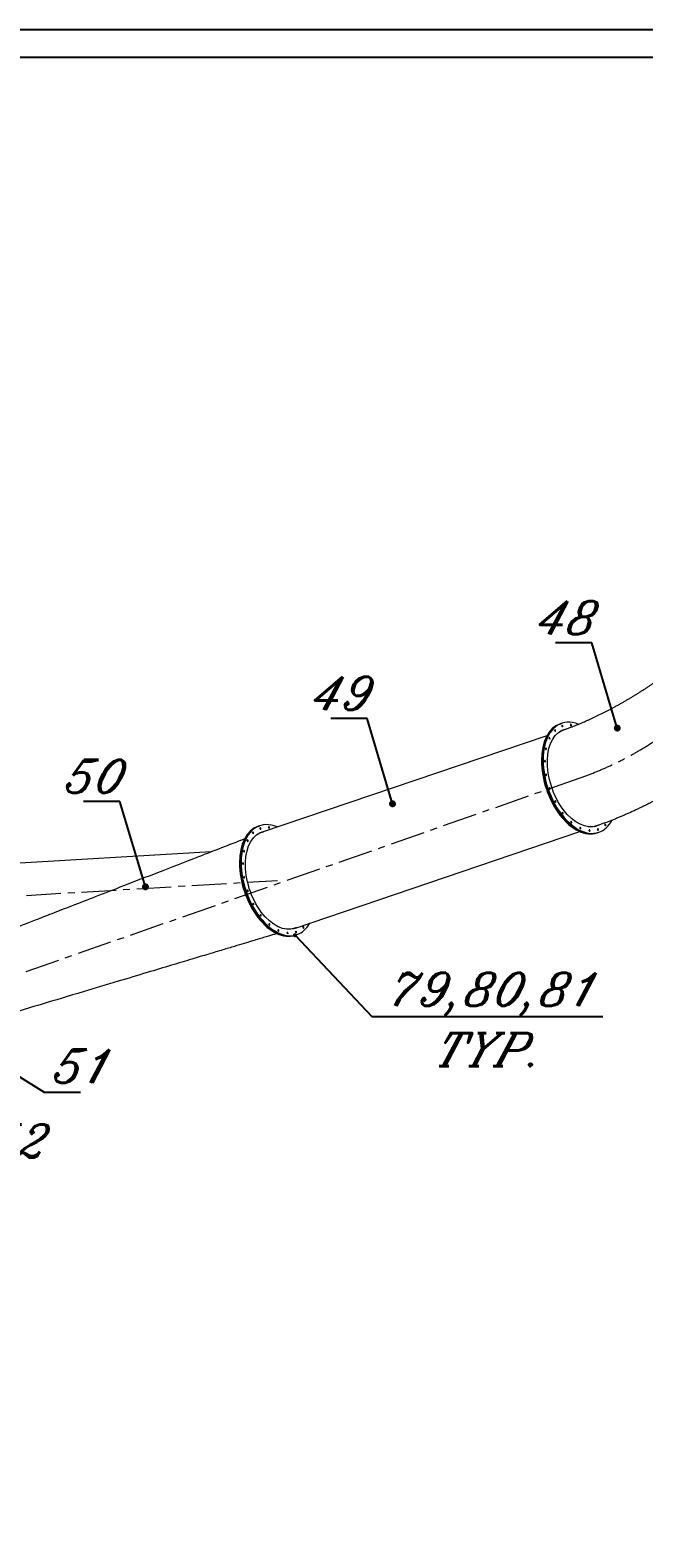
# Model space of a CAD drawing. Header units: inches. Extents: x -350577 to -266477, y -437959 to -377535.
# Drawn here: x -284598 to -279051, y -391039 to -377535 of the extents above; entities that cross this region are included whole.
import ezdxf

# ---------------------------------------------------------------- set-up
doc = ezdxf.new("R2010")
doc.units = ezdxf.units.IN
doc.header["$MEASUREMENT"] = 0
doc.linetypes.add('CENTER', pattern=[2, 1.25, -0.25, 0.25, -0.25])
doc.layers.add('CENTER       (itatec)', color=4, linetype='CENTER', lineweight=9)
doc.layers.add('ORGINAL (itatec)', color=3, linetype='Continuous', lineweight=9)
doc.styles.add('Geniso', font='geniso.shx', dxfattribs={"oblique": 15})
doc.dimstyles.new('scale 1b100', dxfattribs={"dimscale": 100, "dimtxt": 3, "dimasz": 2.5, "dimexe": 1, "dimexo": 1, "dimgap": 1, "dimtad": 1, "dimdec": 0, "dimzin": 0, "dimdsep": 46, "dimtxsty": 'Geniso', "dimcen": 0, "dimclrd": 1, "dimclre": 1, "dimclrt": 7, "dimadec": 0, "dimazin": 0, "dimtfac": 1, "dimtdec": 0, "dimtmove": 0, "dimatfit": 3, "dimfxl": 0.75, "dimtolj": 1, "dimtzin": 0, "dimarcsym": 0})

msp = doc.modelspace()

# ---------------------------------------------------------------- linework, layer by layer
for points in [[(-350576.7, -436934.7), (-266476.7, -436934.7), (-266476.7, -377534.7), (-350576.7, -377534.7)], [(-350326.7, -436684.7), (-266726.7, -436684.7), (-266726.7, -377784.7), (-350326.7, -377784.7)]]:
    msp.add_lwpolyline(points, close=True)
at = {"layer": 'CENTER       (itatec)', "ltscale": 250}
for points in [[(-293131.3, -394810.7), (-293131.3, -393930.6, -0.22693), (-292822.1, -393284.3), (-286197.3, -386715.8, -0.1211893), (-285574.7, -386386.5), (-279619.5, -384303, 0.0931423), (-278642.9, -383740.8), (-275878.1, -381973.7)], [(-290620.8, -387432.6), (-290620.8, -387243.2, -0.298799), (-290400.9, -386908.1), (-287915, -385631, -0.0936395), (-287623.2, -385544.6), (-282357.1, -385231.5)]]:
    msp.add_lwpolyline(points, format="xyb", dxfattribs=at)
at = {"layer": 'ORGINAL (itatec)', "extrusion": (1.66533e-16, 0.816497, 0.57735)}
for p, q in [((-279802, -383815.2), (-279795.9, -383813.2)), ((-279792.8, -383812.1), (-279786.7, -383810)), ((-279784.1, -383873.6), (-279780.8, -383872.5)), ((-282502.6, -384795.7), (-279919.1, -383919.3)), ((-282533.5, -384741.7), (-282527.4, -384739.6)), ((-282524.3, -384738.6), (-282518.2, -384736.5)), ((-282205, -385665.1), (-279623.9, -384789.6)), ((-279488.9, -384743.9), (-279483.2, -384741.9)), ((-279467.6, -384801.1), (-279461.5, -384799)), ((-279458.4, -384798), (-279452.3, -384795.9)), ((-285226.1, -385105.3), (-282956.3, -384971.1)), ((-282199.1, -385727.6), (-282193, -385725.5)), ((-282189.9, -385724.4), (-282183.8, -385722.4))]:
    msp.add_line(p, q, dxfattribs=at)
at = {"layer": 'ORGINAL (itatec)'}
for centre, major_axis, ratio, start_param, end_param in [((-279619.5, -384303), (-167.2, 492.9), 0.5901213, -0.4697268, 3.1487798), ((-279634.8, -384308.1), (-167.2, 492.9), 0.5901213, 0, 3.1415927), ((-279625.6, -384305), (-167.2, 492.9), 0.5901213, 0, 3.1415927), ((-279628.7, -384306.1), (-167.2, 492.9), 0.5901213, -0.0052567, 3.1468493), ((-279852.7, -383877.6), (-2.25, 6.63), 0.5901213, -2.2441382, -0.8974545), ((-279786.8, -383836.5), (-2.25, 6.63), 0.5901213, -2.2441382, -0.8974545), ((-279632, -384307.2), (-149.5, 434.5), 0.5916382, -0.020908, 0.0115521), ((-279709.9, -383827.3), (-2.25, 6.63), 0.5901213, -2.2441382, -0.8974545), ((-279934.6, -384042.5), (-2.25, 6.63), 0.5901213, -2.2441382, -0.8974545), ((-279903.1, -383947.9), (-2.25, 6.63), 0.5901213, -2.2441382, -0.8974545), ((-279945, -384155), (-2.25, 6.63), 0.5901213, -2.2441382, -0.8974545), ((-279933.7, -384277.7), (-2.25, 6.63), 0.5901213, -2.2441382, -0.8974545), ((-279901.4, -384402.3), (-2.25, 6.63), 0.5901213, -2.2441382, -0.8974545), ((-279850.3, -384520.3), (-2.25, 6.63), 0.5901213, -2.2441382, -0.8974545), ((-282351, -385229.5), (-167.2, 492.9), 0.5901213, -0.489007, 3.1487798), ((-279783.9, -384623.6), (-2.25, 6.63), 0.5901213, -2.2441382, -0.8974545), ((-279706.7, -384705.2), (-2.25, 6.63), 0.5901213, -2.2441382, -0.8974545), ((-279619.5, -384303), (167.2, -492.9), 0.5901213, 0.0071871, 0.5042065), ((-282357.1, -385231.5), (-167.2, 492.9), 0.5901213, 0, 3.1415927), ((-282366.3, -385234.6), (-167.2, 492.9), 0.5901213, 0, 3.1415927), ((-282360.2, -385232.6), (-167.2, 492.9), 0.5901213, -0.0052567, 3.1468493), ((-282584.2, -384804.1), (-2.25, 6.63), 0.5901213, -2.2441382, -0.8974545), ((-282518.3, -384763), (-2.25, 6.63), 0.5901213, -2.2441382, -0.8974545), ((-282441.4, -384753.8), (-2.25, 6.63), 0.5901213, -2.2441382, -0.8974545), ((-279624, -384759.5), (-2.25, 6.63), 0.5901213, -2.2441382, -0.8974545), ((-279541.4, -384782.8), (-2.25, 6.63), 0.5901213, -2.2441382, -0.8974545), ((-279632, -384307.2), (149.5, -434.5), 0.5916382, -0.0299635, 0.0158545), ((-279464.5, -384773.6), (-2.25, 6.63), 0.5901213, -2.2441382, -0.8974545), ((-279398.6, -384732.4), (-2.25, 6.63), 0.5901213, -2.2441382, -0.8974545), ((-282666.1, -384969), (-2.25, 6.63), 0.5901213, -2.2441382, -0.8974545), ((-282634.6, -384874.4), (-2.25, 6.63), 0.5901213, -2.2441382, -0.8974545), ((-282676.5, -385081.5), (-2.25, 6.63), 0.5901213, -2.2441382, -0.8974545), ((-282665.2, -385204.2), (-2.25, 6.63), 0.5901213, -2.2441382, -0.8974545), ((-282632.9, -385328.8), (-2.25, 6.63), 0.5901213, -2.2441382, -0.8974545), ((-282581.8, -385446.8), (-2.25, 6.63), 0.5901213, -2.2441382, -0.8974545), ((-282515.4, -385550.1), (-2.25, 6.63), 0.5901213, -2.2441382, -0.8974545), ((-282438.2, -385631.6), (-2.25, 6.63), 0.5901213, -2.2441382, -0.8974545), ((-282351, -385229.5), (167.2, -492.9), 0.5901213, 0.0071871, 0.489007), ((-282130.1, -385658.9), (-2.25, 6.63), 0.5901213, -2.2441382, -0.8974545), ((-282355.4, -385686), (-2.25, 6.63), 0.5901213, -2.2441382, -0.8974545), ((-282272.8, -385709.3), (-2.25, 6.63), 0.5901213, -2.2441382, -0.8974545), ((-282196, -385700.1), (-2.25, 6.63), 0.5901213, -2.2441382, -0.8974545)]:
    msp.add_ellipse(centre, major_axis=major_axis, ratio=ratio, start_param=start_param, end_param=end_param, dxfattribs=at)
at = {"layer": 'ORGINAL (itatec)', "extrusion": (-4.50392e-17, 2.19193e-16, -1)}
msp.add_ellipse((-279619.5, -384303), major_axis=(147.9, -436.1), ratio=0.5901213, start_param=-0.0071871, end_param=3.2041313, dxfattribs=at)
at = {"layer": 'ORGINAL (itatec)', "extrusion": (-6.28702e-17, 2.71763e-16, -1)}
for centre, major_axis, start_param, end_param in [((-279846.6, -383875.6), (-2.25, 6.63), -3.148779750419634, 3.134405556759952), ((-279780.7, -383834.4), (-2.25, 6.63), -3.148779750419545, 3.134405556760041), ((-279625.6, -384305), (-147.9, 436.1), 0.0118834, 0.0643061), ((-279703.8, -383825.2), (-2.25, 6.63), -3.148779750419604, 3.134405556759982), ((-279928.5, -384040.4), (-2.25, 6.63), -3.148779750419634, 3.134405556759952), ((-279895.3, -384400.3), (-2.25, 6.63), -3.148779750419545, 3.134405556760041), ((-279844.2, -384518.2), (-2.25, 6.63), -3.148779750419604, 3.134405556759982), ((-279777.8, -384621.5), (-2.25, 6.63), -3.148779750419634, 3.134405556759952), ((-279392.5, -384730.4), (-2.25, 6.63), -3.148779750419545, 3.134405556760041), ((-282578, -384802), (-2.25, 6.63), -3.148779750419656, 3.134405556759931), ((-282512.2, -384760.9), (-2.25, 6.63), -3.148779750419648, 3.134405556759938), ((-282435.3, -384751.7), (-2.25, 6.63), -3.148779750419648, 3.134405556759938), ((-279535.2, -384780.7), (-2.25, 6.63), -3.148779750419634, 3.134405556759952), ((-282659.9, -384966.9), (-2.25, 6.63), -3.148779750419626, 3.13440555675996), ((-282626.8, -385326.7), (-2.25, 6.63), -3.148779750419604, 3.134405556759982), ((-282575.7, -385444.7), (-2.25, 6.63), -3.148779750419637, 3.134405556759949), ((-282509.3, -385548), (-2.25, 6.63), -3.148779750419604, 3.134405556759982), ((-282124, -385656.9), (-2.25, 6.63), -3.148779750419648, 3.134405556759938), ((-282266.7, -385707.2), (-2.25, 6.63), -3.14877975041956, 3.134405556760026)]:
    msp.add_ellipse(centre, major_axis=major_axis, ratio=0.5901213, start_param=start_param, end_param=end_param, dxfattribs=at)
at = {"layer": 'ORGINAL (itatec)', "extrusion": (-3.00248e-16, 1.90243e-16, -1)}
msp.add_ellipse((-279622.6, -384304), major_axis=(-149.5, 434.5), ratio=0.5916382, start_param=-0.1186628, end_param=0.0028854, dxfattribs=at)
at = {"layer": 'ORGINAL (itatec)', "extrusion": (-2.63771e-16, 8.63843e-17, -1)}
msp.add_ellipse((-279634.8, -384308.1), major_axis=(-147.9, 436.1), ratio=0.5901213, start_param=0.0297123, end_param=0.0658101, dxfattribs=at)
at = {"layer": 'ORGINAL (itatec)', "extrusion": (-2.11201e-16, 1.04215e-16, -1)}
msp.add_ellipse((-279628.7, -384306.1), major_axis=(-147.9, 436.1), ratio=0.5901213, start_param=0.0178257, end_param=0.0649632, dxfattribs=at)
at = {"layer": 'ORGINAL (itatec)', "extrusion": (-1.75539e-16, -9.23546e-19, -1)}
for centre, start_param, end_param in [((-279897, -383945.8), -3.148779750419574, 3.134405556760012), ((-279938.9, -384152.9), -3.148779750419603, 3.134405556759983), ((-279617.8, -384757.4), -3.148779750419545, 3.134405556760041), ((-282628.4, -384872.3), -3.148779750419692, 3.134405556759894), ((-282670.4, -385079.4), -3.148779750419626, 3.13440555675996), ((-282349.3, -385683.9), -3.148779750419659, 3.134405556759928)]:
    msp.add_ellipse(centre, major_axis=(-2.25, 6.63), ratio=0.5901213, start_param=start_param, end_param=end_param, dxfattribs=at)
at = {"layer": 'ORGINAL (itatec)', "extrusion": (-9.23546e-19, 1.75539e-16, -1)}
for centre, start_param, end_param in [((-279927.6, -384275.7), -3.148779750419545, 3.134405556760041), ((-279700.6, -384703.1), -3.148779750419604, 3.134405556759982), ((-279458.4, -384771.5), -3.148779750419545, 3.134405556760041), ((-282659.1, -385202.2), -3.148779750419648, 3.134405556759938), ((-282432.1, -385629.6), -3.148779750419626, 3.13440555675996), ((-282189.9, -385698), -3.148779750419655, 3.134405556759931)]:
    msp.add_ellipse(centre, major_axis=(-2.25, 6.63), ratio=0.5901213, start_param=start_param, end_param=end_param, dxfattribs=at)
at = {"layer": 'ORGINAL (itatec)', "extrusion": (-7.1324e-17, 2.10278e-16, -1)}
msp.add_ellipse((-282351, -385229.5), major_axis=(147.9, -436.1), ratio=0.5901213, start_param=-0.0071871, end_param=3.2075966, dxfattribs=at)
at = {"layer": 'ORGINAL (itatec)', "extrusion": (-2.11644e-16, 1.03312e-16, -1)}
msp.add_ellipse((-282353.8, -385230.4), major_axis=(-149.5, 434.5), ratio=0.5916382, start_param=-0.128383, end_param=0.0025267, dxfattribs=at)
at = {"layer": 'ORGINAL (itatec)', "extrusion": (-2.37891e-16, 9.42847e-17, -1)}
msp.add_ellipse((-282363.2, -385233.6), major_axis=(-149.5, 434.5), ratio=0.5916382, start_param=-0.0129911, end_param=0.020908, dxfattribs=at)
at = {"layer": 'ORGINAL (itatec)', "extrusion": (6.00996e-17, 2.54855e-16, -1)}
msp.add_ellipse((-282366.3, -385234.6), major_axis=(-147.9, 436.1), ratio=0.5901213, start_param=0.0297123, end_param=0.0660039, dxfattribs=at)
at = {"layer": 'ORGINAL (itatec)', "extrusion": (-2.55317e-16, 1.47869e-16, -1)}
msp.add_ellipse((-282360.2, -385232.6), major_axis=(-147.9, 436.1), ratio=0.5901213, start_param=0.0178257, end_param=0.0660039, dxfattribs=at)
at = {"layer": 'ORGINAL (itatec)', "extrusion": (-9.76087e-17, 2.01362e-16, -1)}
msp.add_ellipse((-282357.1, -385231.5), major_axis=(-147.9, 436.1), ratio=0.5901213, start_param=0.0118834, end_param=0.0660039, dxfattribs=at)
at = {"layer": 'ORGINAL (itatec)', "extrusion": (-3.26494e-16, 1.81215e-16, -1)}
msp.add_ellipse((-279622.6, -384304), major_axis=(149.5, -434.5), ratio=0.5916382, start_param=0.0022478, end_param=0.2726422, dxfattribs=at)
at = {"layer": 'ORGINAL (itatec)', "extrusion": (-1.32347e-16, 1.30962e-16, -1)}
msp.add_ellipse((-279634.8, -384308.1), major_axis=(147.9, -436.1), ratio=0.5901213, start_param=-0.0661397, end_param=-0.0297123, dxfattribs=at)
at = {"layer": 'ORGINAL (itatec)', "extrusion": (-1.8584e-16, 2.8867e-16, -1)}
msp.add_ellipse((-279628.7, -384306.1), major_axis=(147.9, -436.1), ratio=0.5901213, start_param=-0.066768, end_param=-0.0178257, dxfattribs=at)
at = {"layer": 'ORGINAL (itatec)', "extrusion": (-3.65855e-17, 2.80678e-16, -1)}
msp.add_ellipse((-279625.6, -384305), major_axis=(147.9, -436.1), ratio=0.5901213, start_param=-0.0672719, end_param=-0.0118834, dxfattribs=at)
at = {"layer": 'ORGINAL (itatec)', "extrusion": (-2.02747e-16, 1.657e-16, -1)}
msp.add_ellipse((-279619.5, -384303), major_axis=(147.9, -436.1), ratio=0.5901213, start_param=-0.0686617, end_param=-0.0071871, dxfattribs=at)
at = {"layer": 'ORGINAL (itatec)', "extrusion": (-5.4166e-17, 1.57478e-16, -1)}
msp.add_ellipse((-282353.8, -385230.4), major_axis=(149.5, -434.5), ratio=0.5916382, start_param=0.0025267, end_param=0.3121316, dxfattribs=at)
at = {"layer": 'ORGINAL (itatec)', "extrusion": (-1.41096e-16, 6.88749e-17, -1)}
msp.add_ellipse((-282363.2, -385233.6), major_axis=(149.5, -434.5), ratio=0.5916382, start_param=-0.0158545, end_param=0.0318184, dxfattribs=at)
at = {"layer": 'ORGINAL (itatec)', "extrusion": (-2.73148e-16, 2.00439e-16, -1)}
msp.add_ellipse((-282366.3, -385234.6), major_axis=(147.9, -436.1), ratio=0.5901213, start_param=-0.0660039, end_param=-0.0297123, dxfattribs=at)
at = {"layer": 'ORGINAL (itatec)', "extrusion": (7.79306e-17, 2.02286e-16, -1)}
msp.add_ellipse((-282360.2, -385232.6), major_axis=(147.9, -436.1), ratio=0.5901213, start_param=-0.0660039, end_param=-0.0178257, dxfattribs=at)
at = {"layer": 'ORGINAL (itatec)', "extrusion": (-2.20578e-16, 2.1827e-16, -1)}
msp.add_ellipse((-282357.1, -385231.5), major_axis=(147.9, -436.1), ratio=0.5901213, start_param=-0.0660039, end_param=-0.0118834, dxfattribs=at)
at = {"layer": 'ORGINAL (itatec)', "extrusion": (-1.40801e-16, 6.94769e-17, -1)}
msp.add_ellipse((-282351, -385229.5), major_axis=(147.9, -436.1), ratio=0.5901213, start_param=-0.0660039, end_param=-0.0071871, dxfattribs=at)
at = {"layer": 'ORGINAL (itatec)'}
for points, knots in [([(-279771.3, -383869.2), (-279769, -383868.4), (-279766.6, -383867.6), (-279757.7, -383864.6), (-279751.2, -383862.3), (-279737.9, -383857.6), (-279731.1, -383855.2), (-279717.5, -383850.2), (-279710.6, -383847.6), (-279696.7, -383842.4), (-279689.6, -383839.7), (-279675.3, -383834.2), (-279668.1, -383831.3), (-279653.6, -383825.5), (-279646.2, -383822.6), (-279631.4, -383816.5), (-279623.9, -383813.4), (-279608.8, -383807.1), (-279601.2, -383803.9), (-279585.9, -383797.3), (-279578.2, -383793.9), (-279562.6, -383787.1), (-279554.8, -383783.6), (-279539, -383776.5), (-279531.1, -383772.9), (-279515.1, -383765.6), (-279507.1, -383761.8), (-279491, -383754.3), (-279482.9, -383750.4), (-279466.6, -383742.6), (-279458.4, -383738.6), (-279442, -383730.6), (-279433.7, -383726.5), (-279417.1, -383718.2), (-279408.8, -383714), (-279392.1, -383705.5), (-279383.8, -383701.3), (-279367, -383692.6), (-279358.6, -383688.2), (-279341.7, -383679.2), (-279333.3, -383674.7), (-279316.4, -383665.6), (-279307.9, -383661), (-279290.9, -383651.8), (-279282.4, -383647.1), (-279265.4, -383637.6), (-279256.9, -383632.8), (-279239.9, -383623.2), (-279231.4, -383618.3), (-279214.4, -383608.5), (-279205.9, -383603.5), (-279188.9, -383593.6), (-279180.4, -383588.6), (-279163.4, -383578.4), (-279154.9, -383573.3), (-279138, -383563.1), (-279129.5, -383557.9), (-279112.6, -383547.5), (-279104.2, -383542.3), (-279087.4, -383531.8), (-279079, -383526.5), (-279062.3, -383515.9), (-279054, -383510.5), (-279037.4, -383499.8), (-279029.1, -383494.4), (-279012.6, -383483.6), (-279004.4, -383478.1), (-278988, -383467.2), (-278979.9, -383461.7), (-278963.6, -383450.7), (-278955.6, -383445.2), (-278946.2, -383438.8), (-278945, -383437.9), (-278943.7, -383437)], [0, 0, 0, 0, 10.0001386, 10.0001386, 37.5763116, 37.5763116, 65.2758372, 65.2758372, 93.1502312, 93.1502312, 121.1889381, 121.1889381, 149.3819771, 149.3819771, 177.7197389, 177.7197389, 206.1929921, 206.1929921, 234.7928821, 234.7928821, 263.5109263, 263.5109263, 292.3390047, 292.3390047, 321.2693481, 321.2693481, 350.2945238, 350.2945238, 379.4074192, 379.4074192, 408.6012244, 408.6012244, 437.8694142, 437.8694142, 467.2057287, 467.2057287, 496.6041542, 496.6041542, 526.0589038, 526.0589038, 555.5643981, 555.5643981, 585.1152455, 585.1152455, 614.7062233, 614.7062233, 644.3322591, 644.3322591, 673.9884113, 673.9884113, 703.6698518, 703.6698518, 733.3718467, 733.3718467, 763.0897394, 763.0897394, 792.818932, 792.818932, 822.5548683, 822.5548683, 852.293016, 852.293016, 882.0288492, 882.0288492, 911.757831, 911.757831, 941.475396, 941.475396, 971.1769324, 971.1769324, 1000.8577644, 1000.8577644, 1005.635745, 1005.635745, 1005.635745, 1005.635745]), ([(-278419.4, -384191.8), (-278421.9, -384193.5), (-278424.4, -384195.3), (-278435, -384202.6), (-278443.2, -384208.2), (-278461.3, -384220.5), (-278471.3, -384227.2), (-278491.2, -384240.5), (-278501.2, -384247.1), (-278521.2, -384260.3), (-278531.3, -384266.9), (-278551.4, -384280), (-278561.6, -384286.5), (-278581.8, -384299.4), (-278592, -384305.8), (-278612.3, -384318.6), (-278622.5, -384324.9), (-278643, -384337.6), (-278653.2, -384343.9), (-278673.8, -384356.3), (-278684.1, -384362.6), (-278704.7, -384374.9), (-278715, -384381), (-278735.7, -384393.2), (-278746, -384399.2), (-278766.8, -384411.2), (-278777.1, -384417.2), (-278797.9, -384429), (-278808.3, -384434.9), (-278829.2, -384446.5), (-278839.6, -384452.3), (-278860.5, -384463.8), (-278870.9, -384469.5), (-278891.8, -384480.8), (-278902.3, -384486.4), (-278923.2, -384497.5), (-278933.7, -384503), (-278954.6, -384513.9), (-278965.1, -384519.3), (-278986.1, -384530.1), (-278996.6, -384535.4), (-279017.5, -384545.9), (-279028, -384551.1), (-279049, -384561.4), (-279059.5, -384566.5), (-279080.4, -384576.6), (-279090.9, -384581.6), (-279111.9, -384591.5), (-279122.3, -384596.4), (-279143.3, -384606.1), (-279153.7, -384610.9), (-279174.7, -384620.3), (-279185.1, -384625), (-279206, -384634.2), (-279216.5, -384638.8), (-279237.3, -384647.7), (-279247.8, -384652.2), (-279268.6, -384660.9), (-279279, -384665.3), (-279299.8, -384673.8), (-279310.2, -384678), (-279331, -384686.3), (-279341.4, -384690.3), (-279362.1, -384698.4), (-279372.5, -384702.3), (-279393.2, -384710.1), (-279403.5, -384713.9), (-279424.2, -384721.4), (-279434.5, -384725.1), (-279454.5, -384732.1), (-279464.1, -384735.5), (-279473.7, -384738.7)], [0.8421057, 0.8421057, 0.8421057, 0.8421057, 10.0000468, 10.0000468, 40.0013115, 40.0013115, 76.1495504, 76.1495504, 112.2722858, 112.2722858, 148.3724117, 148.3724117, 184.4548629, 184.4548629, 220.5244731, 220.5244731, 256.586002, 256.586002, 292.6441627, 292.6441627, 328.7036474, 328.7036474, 364.769154, 364.769154, 400.845412, 400.845412, 436.9372091, 436.9372091, 473.0494179, 473.0494179, 509.1870244, 509.1870244, 545.3551566, 545.3551566, 581.5591154, 581.5591154, 617.804407, 617.804407, 654.0967779, 654.0967779, 690.4422517, 690.4422517, 726.8471702, 726.8471702, 763.3182366, 763.3182366, 799.8625638, 799.8625638, 836.4877266, 836.4877266, 873.2018189, 873.2018189, 910.013517, 910.013517, 946.9321479, 946.9321479, 983.967765, 983.967765, 1021.1312299, 1021.1312299, 1058.4343012, 1058.4343012, 1095.8897283, 1095.8897283, 1133.5113512, 1133.5113512, 1171.3142012, 1171.3142012, 1209.3145988, 1209.3145988, 1244.9531616, 1244.9531616, 1244.9531616, 1244.9531616]), ([(-285285, -385875.1), (-285284.8, -385875), (-285284.5, -385874.9), (-285284, -385874.7), (-285283.7, -385874.6), (-285283, -385874.3), (-285282.6, -385874.2), (-285281.9, -385873.9), (-285281.4, -385873.7), (-285280.5, -385873.3), (-285280, -385873.1), (-285278.8, -385872.7), (-285278.2, -385872.4), (-285276.8, -385871.9), (-285276.1, -385871.6), (-285274.4, -385871), (-285273.5, -385870.6), (-285271.5, -385869.9), (-285270.5, -385869.4), (-285268.1, -385868.5), (-285266.8, -385868), (-285264, -385866.9), (-285262.4, -385866.3), (-285259, -385865), (-285257.1, -385864.3), (-285253, -385862.7), (-285250.8, -385861.8), (-285245.9, -385859.9), (-285243.2, -385858.9), (-285237.3, -385856.6), (-285234.1, -385855.3), (-285227, -385852.6), (-285223.2, -385851.1), (-285214.7, -385847.8), (-285210, -385846), (-285199.9, -385842), (-285194.3, -385839.9), (-285182.1, -385835.1), (-285175.4, -385832.5), (-285160.7, -385826.9), (-285152.7, -385823.7), (-285135.1, -385816.9), (-285125.5, -385813.2), (-285104.4, -385805), (-285092.9, -385800.5), (-285067.5, -385790.7), (-285053.7, -385785.3), (-285023.3, -385773.5), (-285006.7, -385767), (-284970.1, -385752.9), (-284950.2, -385745.1), (-284906.4, -385728.1), (-284882.5, -385718.9), (-284829.9, -385698.5), (-284801.3, -385687.3), (-284738.2, -385662.8), (-284703.8, -385649.5), (-284628.1, -385620.1), (-284586.8, -385604.1), (-284495.9, -385568.8), (-284446.4, -385549.6), (-284337.3, -385507.2), (-284277.9, -385484.2), (-284147.1, -385433.4), (-284075.7, -385405.7), (-283918.7, -385344.7), (-283833.1, -385311.5), (-283644.7, -385238.4), (-283541.9, -385198.5), (-283315.9, -385110.7), (-283192.6, -385062.9), (-282931.2, -384961.4), (-282793.1, -384907.8), (-282655.1, -384854.2)], [0, 0, 0, 0, 1, 1, 2.2, 2.2, 3.64, 3.64, 5.368, 5.368, 7.4416, 7.4416, 9.92992, 9.92992, 12.915904, 12.915904, 16.4990848, 16.4990848, 20.7989018, 20.7989018, 25.9586821, 25.9586821, 32.1504185, 32.1504185, 39.5805022, 39.5805022, 48.4966027, 48.4966027, 59.1959232, 59.1959232, 72.0351079, 72.0351079, 87.4421294, 87.4421294, 105.9305553, 105.9305553, 128.1166664, 128.1166664, 154.7399997, 154.7399997, 186.6879996, 186.6879996, 225.0255995, 225.0255995, 271.0307195, 271.0307195, 326.2368633, 326.2368633, 392.484236, 392.484236, 471.9810832, 471.9810832, 567.3772999, 567.3772999, 681.8527598, 681.8527598, 819.2233118, 819.2233118, 984.0679742, 984.0679742, 1181.881569, 1181.881569, 1419.2578828, 1419.2578828, 1704.1094594, 1704.1094594, 2045.9313512, 2045.9313512, 2456.1176215, 2456.1176215, 2948.3411458, 2948.3411458, 3499.5123122, 3499.5123122, 3499.5123122, 3499.5123122]), ([(-282362.5, -385712.9), (-282363, -385713.1), (-282363.5, -385713.2), (-282373.8, -385716.3), (-282383.7, -385719.3), (-282405.4, -385725.8), (-282417.3, -385729.4), (-282443.3, -385737.2), (-282457.5, -385741.4), (-282488.8, -385750.8), (-282505.8, -385756), (-282543.3, -385767.2), (-282563.8, -385773.4), (-282608.8, -385786.9), (-282633.4, -385794.3), (-282687.4, -385810.5), (-282716.8, -385819.3), (-282781.6, -385838.8), (-282817, -385849.4), (-282894.8, -385872.8), (-282937.2, -385885.5), (-283030.5, -385913.5), (-283081.5, -385928.8), (-283193.5, -385962.5), (-283254.5, -385980.8), (-283388.9, -386021.2), (-283462.3, -386043.2), (-283623.5, -386091.6), (-283711.5, -386118.1), (-283905.1, -386176.2), (-284010.6, -386207.9), (-284242.9, -386277.6), (-284369.5, -386315.7), (-284648.2, -386399.4), (-284800.3, -386445), (-284988.9, -386501.7), (-285025.4, -386512.7), (-285062, -386523.6)], [184.8236325, 184.8236325, 184.8236325, 184.8236325, 186.6879996, 186.6879996, 225.0255995, 225.0255995, 271.0307195, 271.0307195, 326.2368633, 326.2368633, 392.484236, 392.484236, 471.9810832, 471.9810832, 567.3772999, 567.3772999, 681.8527598, 681.8527598, 819.2233118, 819.2233118, 984.0679742, 984.0679742, 1181.881569, 1181.881569, 1419.2578828, 1419.2578828, 1704.1094594, 1704.1094594, 2045.9313512, 2045.9313512, 2456.1176215, 2456.1176215, 2948.3411458, 2948.3411458, 3539.0093749, 3539.0093749, 3681.1506525, 3681.1506525, 3681.1506525, 3681.1506525]), ([(-282219.8, -385670.1), (-282220.1, -385670.1), (-282220.4, -385670.2), (-282220.9, -385670.4), (-282221.2, -385670.5), (-282221.6, -385670.6), (-282221.8, -385670.6), (-282221.9, -385670.7)], [0, 0, 0, 0, 1, 1, 2.2, 2.2, 2.60867, 2.60867, 2.60867, 2.60867])]:
    msp.add_open_spline(points, degree=3, knots=knots, dxfattribs=at)

# ---------------------------------------------------------------- texts
at = {"layer": 'ORGINAL (itatec)', "color": 7, "char_height": 300, "attachment_point": 5, "style": 'Geniso'}
for s, insert in [('{\\Fitalic|c0;48}', (-279763.4, -382853.7)), ('{\\Fitalic|c0;49}', (-281796.2, -383538.8)), ('{\\Fitalic|c0;50}', (-284031, -384289.9)), ('{\\Fitalic|c0;79,80,81}', (-280419.7, -386262.1)), ('{\\Fitalic|c0;TYP.}', (-280459.6, -386763)), ('{\\Fitalic|c0;51}', (-284138.1, -386912.4)), ('{\\Fitalic|c0;52}', (-284728.3, -387590.3))]:
    msp.add_mtext(s, dxfattribs=dict(at, insert=insert))

# ---------------------------------------------------------------- leaders
at = {"layer": 'ORGINAL (itatec)'}
for points, override in [([(-279284.5, -383853.1), (-279515.3, -383081.3), (-279843.9, -383081.3)], {"dimldrblk": 'DotSmall'}), ([(-281317.4, -384538.2), (-281548.1, -383766.4), (-281876.8, -383766.4)], {"dimldrblk": 'DotSmall'}), ([(-283552.1, -385289.3), (-283782.9, -384517.6), (-284111.5, -384517.6)], {"dimldrblk": 'DotSmall'}), ([(-282199.1, -385727.6), (-281505.3, -386463.7), (-279415.6, -386463.7)], {"dimasz": 1.5, "dimldrblk": 'DotSmall'}), ([(-285402.5, -386567.4), (-284466.7, -387146.9), (-284138.1, -387146.9)], {"dimasz": 1.5, "dimldrblk": 'DotSmall'})]:
    msp.add_leader(points, dimstyle='scale 1b100', override=override, dxfattribs=at)

doc.saveas('drawing.dxf')
